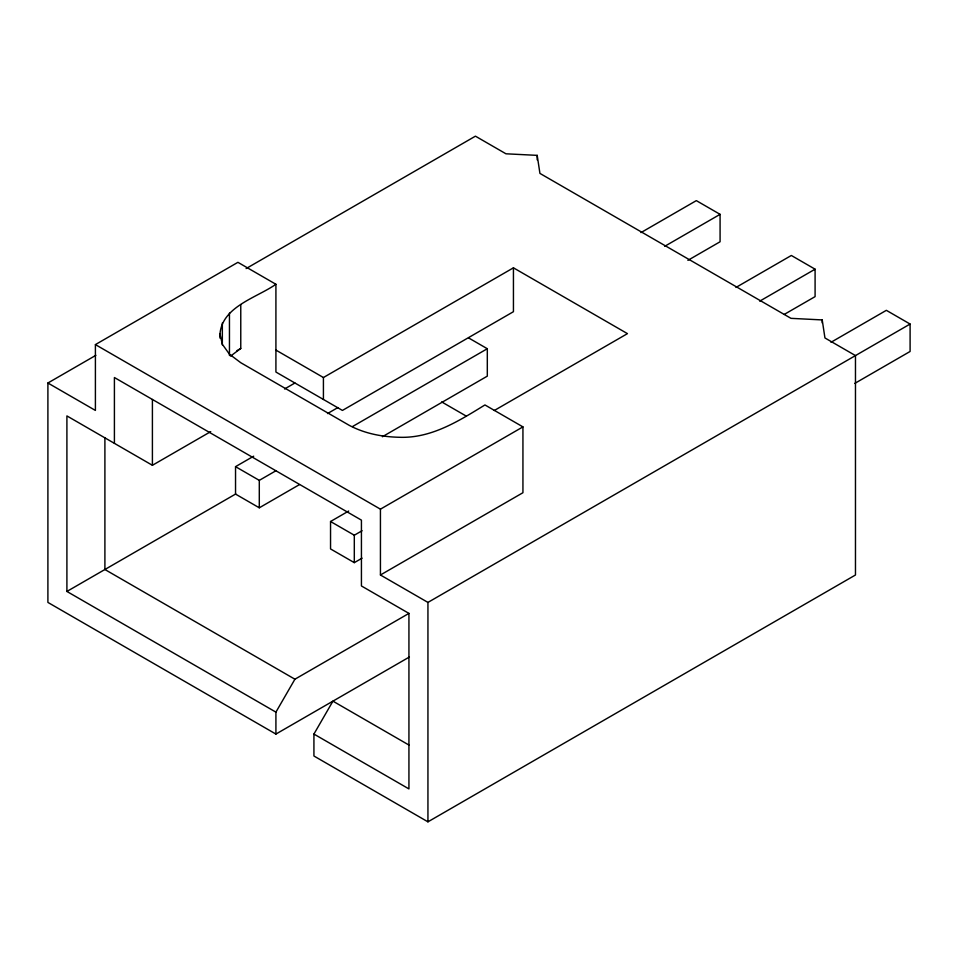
<?xml version="1.0" encoding="UTF-8"?>
<svg xmlns="http://www.w3.org/2000/svg" width="958" height="958" viewBox="0 0 958 958"><rect width="100%" height="100%" fill="white"/><g stroke="black" fill="none" stroke-linecap="round" stroke-linejoin="round"><path stroke-width="1.44" d="M219.909 338.03C218.831 307.362 255.87 298.357 275.916 284.275L275.916 372.039L342.425 410.431L513.44 311.697L513.44 267.821L627.454 333.635L494.304 410.503M95.836 355.334L47.9 383.008L47.9 602.414L275.916 734.067L275.916 712.129L294.92 679.21L408.934 613.395L361.429 585.961L361.429 520.134L114.409 377.524L114.409 443.35M246.122 268.563L475.431 136.168L505.956 153.795L537.199 155.364L539.929 173.398L790.985 318.343L822.215 319.924L824.946 337.958L855.47 355.586L855.47 574.992L427.939 821.832L313.925 756.006L313.925 734.067L332.929 701.148L408.934 745.037M230.579 356.113L240.769 348.449L240.769 304.572M47.9 383.008L95.405 410.431L95.405 344.605L237.919 262.324L275.916 284.275M236.925 350.664L240.769 348.449M275.916 712.129L66.904 591.445L66.904 415.916L152.406 465.289L210.712 431.627M284.562 388.996L294.92 383.008M275.916 350.089L323.421 377.524L513.44 267.821M299.459 484.604L259.295 507.8L235.536 494.089L235.536 466.654L253.678 456.188M327.528 413.557L337.887 407.569M640.974 232.59L696.334 200.629L720.081 214.341L720.081 241.763L687.892 260.348M66.904 591.445L235.752 493.957M235.536 466.654L259.295 480.365L276.132 470.641M352.58 426.514L487.311 348.724L487.311 376.147L382.374 436.74M664.72 246.302L720.081 214.341M362.076 558.167L354.304 562.645L330.546 548.934L330.546 521.511L348.688 511.033M735.972 287.436L791.344 255.475L815.09 269.186L815.09 296.621L784.195 314.452M380.434 509.165L522.936 426.885L522.936 492.711L380.434 574.992L380.434 509.165L95.405 344.605M330.546 521.511L354.304 535.223L362.076 530.732M759.73 301.147L815.09 269.186M830.981 342.293L886.354 310.332L910.1 324.044L910.1 351.466L854.74 383.428M380.434 574.992L427.939 602.414L910.1 324.044M275.916 734.067L409.365 657.02M468.558 337.899L487.311 348.724M522.936 426.885L484.94 404.947C458.87 420.981 431.316 438.441 399.426 437.279C381.991 436.896 364.555 433.543 349.071 425.244L240.769 362.711L229.453 354.197L222.34 344.281L219.909 333.635M441.698 401.929L466.259 416.107M294.92 679.21L104.901 569.507L104.901 437.854M313.925 734.067L408.934 788.913L408.934 613.383M822.215 319.924L822.215 322.906M537.199 155.364L537.199 159.842M427.939 602.414L427.939 821.832M354.304 535.223L354.304 562.645M323.421 377.524L323.421 399.462M259.295 480.365L259.295 507.8M229.453 313.086L229.453 355.502M222.34 323.002L222.34 344.94M152.406 399.462L152.406 465.289"/></g></svg>
